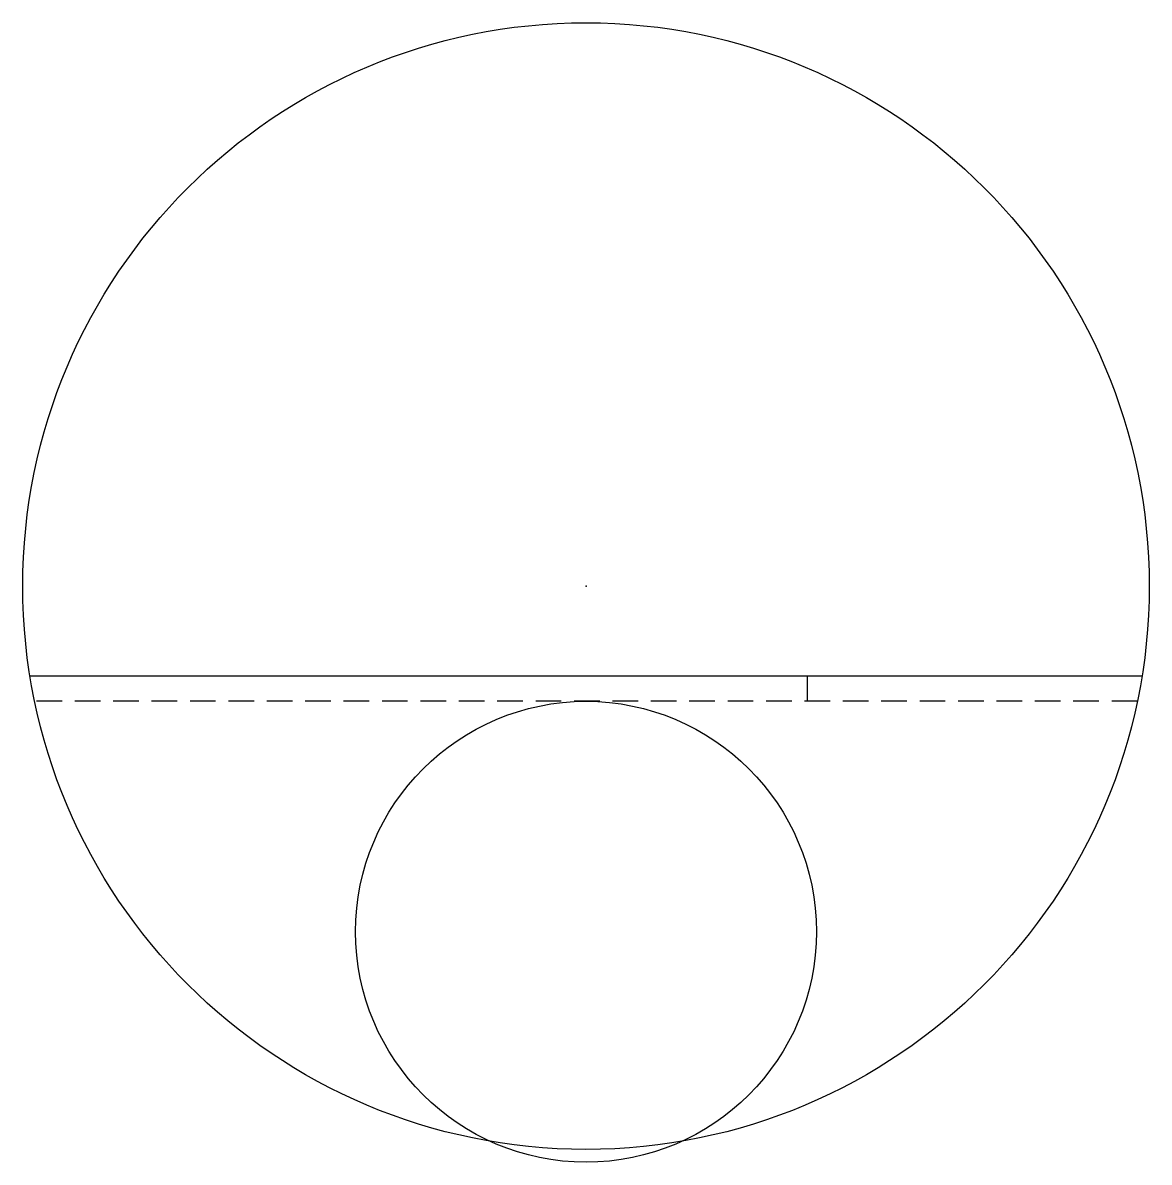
# Model space of a CAD drawing. Header units: millimetres. Extents: x -11 to 11, y -11.2 to 11.
import ezdxf

# ---------------------------------------------------------------- set-up
doc = ezdxf.new("R2010")
doc.units = ezdxf.units.MM
doc.linetypes.add('DASHED', pattern=[0.75, 0.5, -0.25])
doc.layers.get('0').update_dxf_attribs({"linetype": 'CONTINUOUS'})

msp = doc.modelspace()

# ---------------------------------------------------------------- linework, layer by layer
msp.add_line((-10.86, -1.75), (10.86, -1.75))
at = {"linetype": 'DASHED'}
for p, q in [((4.327, -2.25), (4.327, -1.75)), ((10.767, -2.25), (-10.767, -2.25))]:
    msp.add_line(p, q, dxfattribs=at)
for centre, radius in [((0, 0), 11), ((0, -6.75), 4.5)]:
    msp.add_circle(centre, radius)
msp.add_point((0, 0))

doc.saveas('drawing.dxf')
